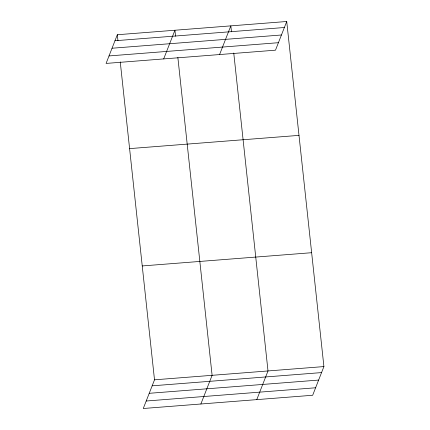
<?xml version="1.0" encoding="UTF-8"?>
<svg xmlns="http://www.w3.org/2000/svg" width="430" height="430" viewBox="0 0 430 430"><rect width="100%" height="100%" fill="white"/><g stroke="black" fill="none" stroke-linecap="round" stroke-linejoin="round"><path stroke-width="0.64" d="M117.325 34.739L106.086 63.42L275.49 50.181L286.729 21.5L117.325 34.739L117.965 40.694M163.685 58.921L174.924 30.24L175.564 36.195M219.585 54.551L230.829 25.87L231.469 31.825M120.249 61.882L154.51 379.819L143.271 408.5L312.675 395.261L323.914 366.58L286.729 21.5M200.869 404.001L212.108 375.315L177.848 57.383M256.769 399.631L268.008 370.95L233.753 53.014M114.971 40.748L284.375 27.509M112.036 48.23L281.446 34.991M109.016 55.938L278.425 42.699M129.597 148.613L299 135.375M142.239 265.944L311.642 252.706M154.51 379.819L323.914 366.58M152.155 385.828L321.559 372.59M149.221 393.31L318.63 380.072M146.2 401.018L315.609 387.779"/></g></svg>
